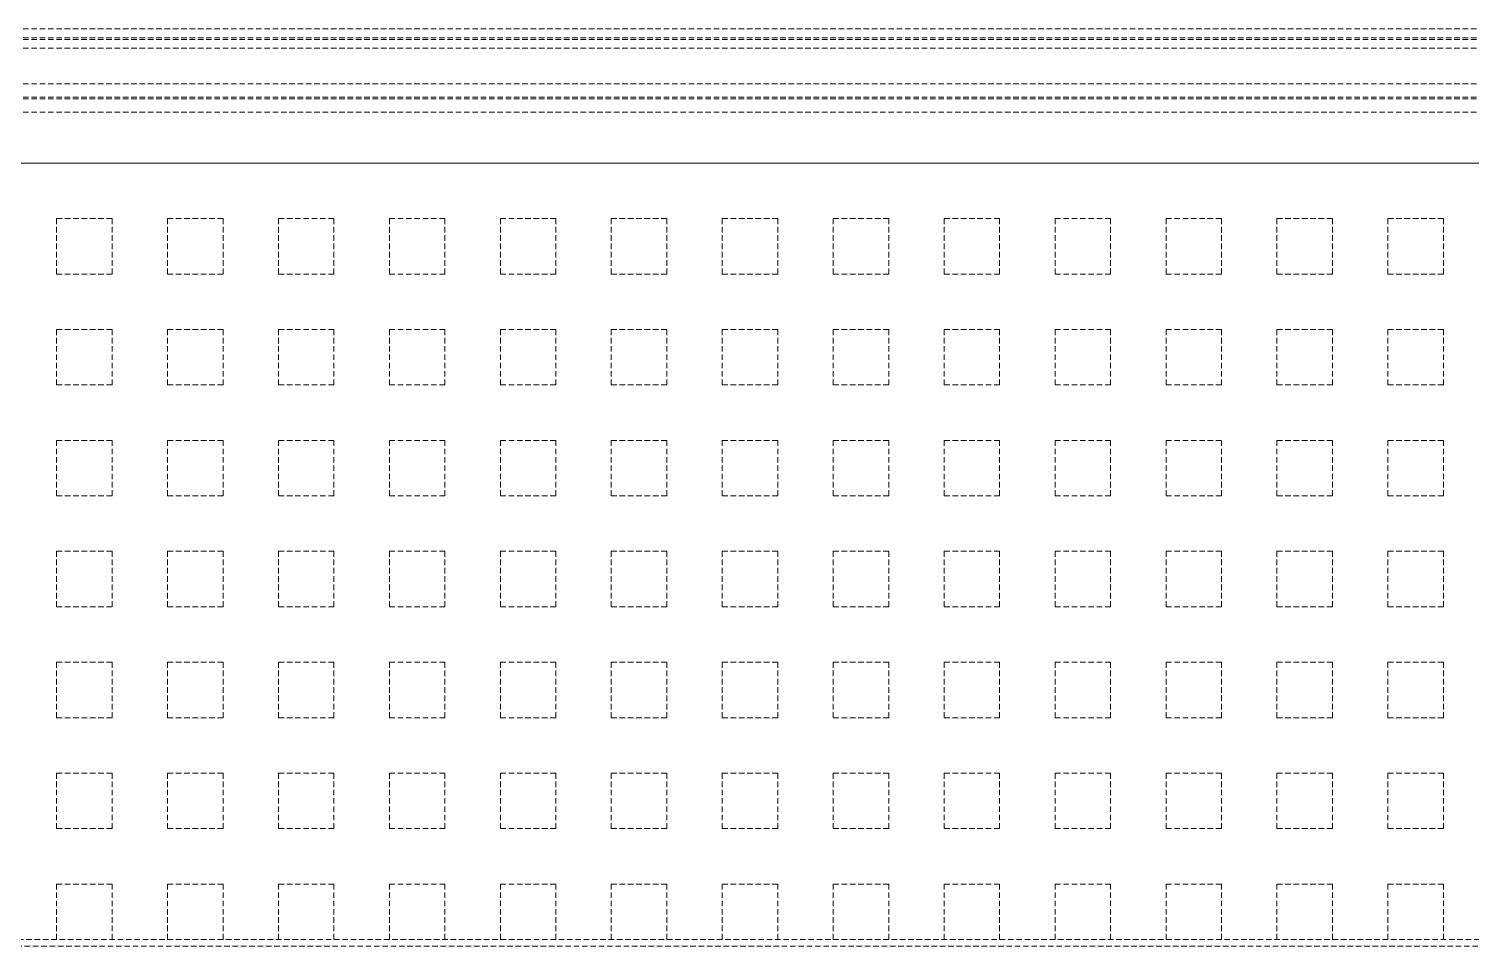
# Model space of a CAD drawing. Extents: x -1457 to 23780, y -2071 to 4205.
# Drawn here: x 4143.8 to 4208.8, y 284.7 to 326.1 of the extents above; entities that cross this region are included whole.
import ezdxf

# ---------------------------------------------------------------- set-up
doc = ezdxf.new("R2010")
doc.units = 0
doc.header["$MEASUREMENT"] = 0
doc.linetypes.add('HIDDEN', pattern=[0.375, 0.25, -0.125])
doc.layers.add('M-TEFRIS2-015', color=129, linetype='Continuous', lineweight=9)

msp = doc.modelspace()

# ---------------------------------------------------------------- linework, layer by layer
at = {"layer": 'M-TEFRIS2-015', "linetype": 'HIDDEN', "lineweight": 0}
for p, q in [((4254.364, 326.053), (4085.199, 326.053)), ((4254.364, 325.653), (4085.199, 325.653)), ((4254.364, 325.577), (4085.199, 325.577)), ((4254.364, 325.177), (4085.199, 325.177)), ((4254.364, 323.577), (4085.199, 323.577)), ((4254.364, 322.977), (4085.199, 322.977)), ((4254.364, 322.901), (4085.199, 322.901)), ((4254.364, 322.301), (4085.199, 322.301)), ((4025.505, 320), (4787.5, 320)), ((4787.5, 320), (4025.505, 320)), ((4145, 320), (4145, 320)), ((4147.5, 320), (4147.5, 320)), ((4150, 320), (4150, 320)), ((4152.5, 320), (4152.5, 320)), ((4155, 320), (4155, 320)), ((4157.5, 320), (4157.5, 320)), ((4160, 320), (4160, 320)), ((4162.5, 320), (4162.5, 320)), ((4165, 320), (4165, 320)), ((4167.5, 320), (4167.5, 320)), ((4170, 320), (4170, 320)), ((4172.5, 320), (4172.5, 320)), ((4175, 320), (4175, 320)), ((4177.5, 320), (4177.5, 320)), ((4180, 320), (4180, 320)), ((4182.5, 320), (4182.5, 320)), ((4185, 320), (4185, 320)), ((4187.5, 320), (4187.5, 320)), ((4190, 320), (4190, 320)), ((4192.5, 320), (4192.5, 320)), ((4195, 320), (4195, 320)), ((4197.5, 320), (4197.5, 320)), ((4200, 320), (4200, 320)), ((4202.5, 320), (4202.5, 320)), ((4205, 320), (4205, 320)), ((4207.5, 320), (4207.5, 320)), ((4145, 317.5), (4147.5, 317.5)), ((4145, 315), (4145, 317.5)), ((4147.5, 315), (4147.5, 317.5)), ((4150, 317.5), (4152.5, 317.5)), ((4150, 315), (4150, 317.5)), ((4152.5, 315), (4152.5, 317.5)), ((4155, 317.5), (4157.5, 317.5)), ((4155, 315), (4155, 317.5)), ((4157.5, 315), (4157.5, 317.5)), ((4160, 317.5), (4162.5, 317.5)), ((4160, 315), (4160, 317.5)), ((4162.5, 315), (4162.5, 317.5)), ((4165, 317.5), (4167.5, 317.5)), ((4165, 315), (4165, 317.5)), ((4167.5, 315), (4167.5, 317.5)), ((4170, 317.5), (4172.5, 317.5)), ((4170, 315), (4170, 317.5)), ((4172.5, 315), (4172.5, 317.5)), ((4175, 317.5), (4177.5, 317.5)), ((4175, 315), (4175, 317.5)), ((4177.5, 315), (4177.5, 317.5)), ((4180, 317.5), (4182.5, 317.5)), ((4180, 315), (4180, 317.5)), ((4182.5, 315), (4182.5, 317.5)), ((4185, 317.5), (4187.5, 317.5)), ((4185, 315), (4185, 317.5)), ((4187.5, 315), (4187.5, 317.5)), ((4190, 317.5), (4192.5, 317.5)), ((4190, 315), (4190, 317.5)), ((4192.5, 315), (4192.5, 317.5)), ((4195, 317.5), (4197.5, 317.5)), ((4195, 315), (4195, 317.5)), ((4197.5, 315), (4197.5, 317.5)), ((4200, 317.5), (4202.5, 317.5)), ((4200, 315), (4200, 317.5)), ((4202.5, 315), (4202.5, 317.5)), ((4205, 317.5), (4207.5, 317.5)), ((4205, 315), (4205, 317.5)), ((4207.5, 315), (4207.5, 317.5)), ((4145, 315), (4147.5, 315)), ((4150, 315), (4152.5, 315)), ((4155, 315), (4157.5, 315)), ((4160, 315), (4162.5, 315)), ((4165, 315), (4167.5, 315)), ((4170, 315), (4172.5, 315)), ((4175, 315), (4177.5, 315)), ((4180, 315), (4182.5, 315)), ((4185, 315), (4187.5, 315)), ((4190, 315), (4192.5, 315)), ((4195, 315), (4197.5, 315)), ((4200, 315), (4202.5, 315)), ((4205, 315), (4207.5, 315)), ((4145, 312.5), (4147.5, 312.5)), ((4145, 310), (4145, 312.5)), ((4147.5, 310), (4147.5, 312.5)), ((4150, 312.5), (4152.5, 312.5)), ((4150, 310), (4150, 312.5)), ((4152.5, 310), (4152.5, 312.5)), ((4155, 312.5), (4157.5, 312.5)), ((4155, 310), (4155, 312.5)), ((4157.5, 310), (4157.5, 312.5)), ((4160, 312.5), (4162.5, 312.5)), ((4160, 310), (4160, 312.5)), ((4162.5, 310), (4162.5, 312.5)), ((4165, 312.5), (4167.5, 312.5)), ((4165, 310), (4165, 312.5)), ((4167.5, 310), (4167.5, 312.5)), ((4170, 312.5), (4172.5, 312.5)), ((4170, 310), (4170, 312.5)), ((4172.5, 310), (4172.5, 312.5)), ((4175, 312.5), (4177.5, 312.5)), ((4175, 310), (4175, 312.5)), ((4177.5, 310), (4177.5, 312.5)), ((4180, 312.5), (4182.5, 312.5)), ((4180, 310), (4180, 312.5)), ((4182.5, 310), (4182.5, 312.5)), ((4185, 312.5), (4187.5, 312.5)), ((4185, 310), (4185, 312.5)), ((4187.5, 310), (4187.5, 312.5)), ((4190, 312.5), (4192.5, 312.5)), ((4190, 310), (4190, 312.5)), ((4192.5, 310), (4192.5, 312.5)), ((4195, 312.5), (4197.5, 312.5)), ((4195, 310), (4195, 312.5)), ((4197.5, 310), (4197.5, 312.5)), ((4200, 312.5), (4202.5, 312.5)), ((4200, 310), (4200, 312.5)), ((4202.5, 310), (4202.5, 312.5)), ((4205, 312.5), (4207.5, 312.5)), ((4205, 310), (4205, 312.5)), ((4207.5, 310), (4207.5, 312.5)), ((4145, 310), (4147.5, 310)), ((4150, 310), (4152.5, 310)), ((4155, 310), (4157.5, 310)), ((4160, 310), (4162.5, 310)), ((4165, 310), (4167.5, 310)), ((4170, 310), (4172.5, 310)), ((4175, 310), (4177.5, 310)), ((4180, 310), (4182.5, 310)), ((4185, 310), (4187.5, 310)), ((4190, 310), (4192.5, 310)), ((4195, 310), (4197.5, 310)), ((4200, 310), (4202.5, 310)), ((4205, 310), (4207.5, 310)), ((4145, 307.5), (4147.5, 307.5)), ((4145, 305), (4145, 307.5)), ((4147.5, 305), (4147.5, 307.5)), ((4150, 307.5), (4152.5, 307.5)), ((4150, 305), (4150, 307.5)), ((4152.5, 305), (4152.5, 307.5)), ((4155, 307.5), (4157.5, 307.5)), ((4155, 305), (4155, 307.5)), ((4157.5, 305), (4157.5, 307.5)), ((4160, 307.5), (4162.5, 307.5)), ((4160, 305), (4160, 307.5)), ((4162.5, 305), (4162.5, 307.5)), ((4165, 307.5), (4167.5, 307.5)), ((4165, 305), (4165, 307.5)), ((4167.5, 305), (4167.5, 307.5)), ((4170, 307.5), (4172.5, 307.5)), ((4170, 305), (4170, 307.5)), ((4172.5, 305), (4172.5, 307.5)), ((4175, 307.5), (4177.5, 307.5)), ((4175, 305), (4175, 307.5)), ((4177.5, 305), (4177.5, 307.5)), ((4180, 307.5), (4182.5, 307.5)), ((4180, 305), (4180, 307.5)), ((4182.5, 305), (4182.5, 307.5)), ((4185, 307.5), (4187.5, 307.5)), ((4185, 305), (4185, 307.5)), ((4187.5, 305), (4187.5, 307.5)), ((4190, 307.5), (4192.5, 307.5)), ((4190, 305), (4190, 307.5)), ((4192.5, 305), (4192.5, 307.5)), ((4195, 307.5), (4197.5, 307.5)), ((4195, 305), (4195, 307.5)), ((4197.5, 305), (4197.5, 307.5)), ((4200, 307.5), (4202.5, 307.5)), ((4200, 305), (4200, 307.5)), ((4202.5, 305), (4202.5, 307.5)), ((4205, 307.5), (4207.5, 307.5)), ((4205, 305), (4205, 307.5)), ((4207.5, 305), (4207.5, 307.5)), ((4145, 305), (4147.5, 305)), ((4150, 305), (4152.5, 305)), ((4155, 305), (4157.5, 305)), ((4160, 305), (4162.5, 305)), ((4165, 305), (4167.5, 305)), ((4170, 305), (4172.5, 305)), ((4175, 305), (4177.5, 305)), ((4180, 305), (4182.5, 305)), ((4185, 305), (4187.5, 305)), ((4190, 305), (4192.5, 305)), ((4195, 305), (4197.5, 305)), ((4200, 305), (4202.5, 305)), ((4205, 305), (4207.5, 305)), ((4145, 302.5), (4147.5, 302.5)), ((4145, 300), (4145, 302.5)), ((4147.5, 300), (4147.5, 302.5)), ((4150, 302.5), (4152.5, 302.5)), ((4150, 300), (4150, 302.5)), ((4152.5, 300), (4152.5, 302.5)), ((4155, 302.5), (4157.5, 302.5)), ((4155, 300), (4155, 302.5)), ((4157.5, 300), (4157.5, 302.5)), ((4160, 302.5), (4162.5, 302.5)), ((4160, 300), (4160, 302.5)), ((4162.5, 300), (4162.5, 302.5)), ((4165, 302.5), (4167.5, 302.5)), ((4165, 300), (4165, 302.5)), ((4167.5, 300), (4167.5, 302.5)), ((4170, 302.5), (4172.5, 302.5)), ((4170, 300), (4170, 302.5)), ((4172.5, 300), (4172.5, 302.5)), ((4175, 302.5), (4177.5, 302.5)), ((4175, 300), (4175, 302.5)), ((4177.5, 300), (4177.5, 302.5)), ((4180, 302.5), (4182.5, 302.5)), ((4180, 300), (4180, 302.5)), ((4182.5, 300), (4182.5, 302.5)), ((4185, 302.5), (4187.5, 302.5)), ((4185, 300), (4185, 302.5)), ((4187.5, 300), (4187.5, 302.5)), ((4190, 302.5), (4192.5, 302.5)), ((4190, 300), (4190, 302.5)), ((4192.5, 300), (4192.5, 302.5)), ((4195, 302.5), (4197.5, 302.5)), ((4195, 300), (4195, 302.5)), ((4197.5, 300), (4197.5, 302.5)), ((4200, 302.5), (4202.5, 302.5)), ((4200, 300), (4200, 302.5)), ((4202.5, 300), (4202.5, 302.5)), ((4205, 302.5), (4207.5, 302.5)), ((4205, 300), (4205, 302.5)), ((4207.5, 300), (4207.5, 302.5)), ((4145, 300), (4147.5, 300)), ((4150, 300), (4152.5, 300)), ((4155, 300), (4157.5, 300)), ((4160, 300), (4162.5, 300)), ((4165, 300), (4167.5, 300)), ((4170, 300), (4172.5, 300)), ((4175, 300), (4177.5, 300)), ((4180, 300), (4182.5, 300)), ((4185, 300), (4187.5, 300)), ((4190, 300), (4192.5, 300)), ((4195, 300), (4197.5, 300)), ((4200, 300), (4202.5, 300)), ((4205, 300), (4207.5, 300)), ((4145, 297.5), (4147.5, 297.5)), ((4145, 295), (4145, 297.5)), ((4147.5, 295), (4147.5, 297.5)), ((4150, 297.5), (4152.5, 297.5)), ((4150, 295), (4150, 297.5)), ((4152.5, 295), (4152.5, 297.5)), ((4155, 297.5), (4157.5, 297.5)), ((4155, 295), (4155, 297.5)), ((4157.5, 295), (4157.5, 297.5)), ((4160, 297.5), (4162.5, 297.5)), ((4160, 295), (4160, 297.5)), ((4162.5, 295), (4162.5, 297.5)), ((4165, 297.5), (4167.5, 297.5)), ((4165, 295), (4165, 297.5)), ((4167.5, 295), (4167.5, 297.5)), ((4170, 297.5), (4172.5, 297.5)), ((4170, 295), (4170, 297.5)), ((4172.5, 295), (4172.5, 297.5)), ((4175, 297.5), (4177.5, 297.5)), ((4175, 295), (4175, 297.5)), ((4177.5, 295), (4177.5, 297.5)), ((4180, 297.5), (4182.5, 297.5)), ((4180, 295), (4180, 297.5)), ((4182.5, 295), (4182.5, 297.5)), ((4185, 297.5), (4187.5, 297.5)), ((4185, 295), (4185, 297.5)), ((4187.5, 295), (4187.5, 297.5)), ((4190, 297.5), (4192.5, 297.5)), ((4190, 295), (4190, 297.5)), ((4192.5, 295), (4192.5, 297.5)), ((4195, 297.5), (4197.5, 297.5)), ((4195, 295), (4195, 297.5)), ((4197.5, 295), (4197.5, 297.5)), ((4200, 297.5), (4202.5, 297.5)), ((4200, 295), (4200, 297.5)), ((4202.5, 295), (4202.5, 297.5)), ((4205, 297.5), (4207.5, 297.5)), ((4205, 295), (4205, 297.5)), ((4207.5, 295), (4207.5, 297.5)), ((4145, 295), (4147.5, 295)), ((4150, 295), (4152.5, 295)), ((4155, 295), (4157.5, 295)), ((4160, 295), (4162.5, 295)), ((4165, 295), (4167.5, 295)), ((4170, 295), (4172.5, 295)), ((4175, 295), (4177.5, 295)), ((4180, 295), (4182.5, 295)), ((4185, 295), (4187.5, 295)), ((4190, 295), (4192.5, 295)), ((4195, 295), (4197.5, 295)), ((4200, 295), (4202.5, 295)), ((4205, 295), (4207.5, 295)), ((4145, 292.5), (4147.5, 292.5)), ((4145, 290), (4145, 292.5)), ((4147.5, 290), (4147.5, 292.5)), ((4150, 292.5), (4152.5, 292.5)), ((4150, 290), (4150, 292.5)), ((4152.5, 290), (4152.5, 292.5)), ((4155, 292.5), (4157.5, 292.5)), ((4155, 290), (4155, 292.5)), ((4157.5, 290), (4157.5, 292.5)), ((4160, 292.5), (4162.5, 292.5)), ((4160, 290), (4160, 292.5)), ((4162.5, 290), (4162.5, 292.5)), ((4165, 292.5), (4167.5, 292.5)), ((4165, 290), (4165, 292.5)), ((4167.5, 290), (4167.5, 292.5)), ((4170, 292.5), (4172.5, 292.5)), ((4170, 290), (4170, 292.5)), ((4172.5, 290), (4172.5, 292.5)), ((4175, 292.5), (4177.5, 292.5)), ((4175, 290), (4175, 292.5)), ((4177.5, 290), (4177.5, 292.5)), ((4180, 292.5), (4182.5, 292.5)), ((4180, 290), (4180, 292.5)), ((4182.5, 290), (4182.5, 292.5)), ((4185, 292.5), (4187.5, 292.5)), ((4185, 290), (4185, 292.5)), ((4187.5, 290), (4187.5, 292.5)), ((4190, 292.5), (4192.5, 292.5)), ((4190, 290), (4190, 292.5)), ((4192.5, 290), (4192.5, 292.5)), ((4195, 292.5), (4197.5, 292.5)), ((4195, 290), (4195, 292.5)), ((4197.5, 290), (4197.5, 292.5)), ((4200, 292.5), (4202.5, 292.5)), ((4200, 290), (4200, 292.5)), ((4202.5, 290), (4202.5, 292.5)), ((4205, 292.5), (4207.5, 292.5)), ((4205, 290), (4205, 292.5)), ((4207.5, 290), (4207.5, 292.5)), ((4145, 290), (4147.5, 290)), ((4150, 290), (4152.5, 290)), ((4155, 290), (4157.5, 290)), ((4160, 290), (4162.5, 290)), ((4165, 290), (4167.5, 290)), ((4170, 290), (4172.5, 290)), ((4175, 290), (4177.5, 290)), ((4180, 290), (4182.5, 290)), ((4185, 290), (4187.5, 290)), ((4190, 290), (4192.5, 290)), ((4195, 290), (4197.5, 290)), ((4200, 290), (4202.5, 290)), ((4205, 290), (4207.5, 290)), ((4145, 287.5), (4147.5, 287.5)), ((4145, 285), (4145, 287.5)), ((4147.5, 285), (4147.5, 287.5)), ((4150, 287.5), (4152.5, 287.5)), ((4150, 285), (4150, 287.5)), ((4152.5, 285), (4152.5, 287.5)), ((4155, 287.5), (4157.5, 287.5)), ((4155, 285), (4155, 287.5)), ((4157.5, 285), (4157.5, 287.5)), ((4160, 287.5), (4162.5, 287.5)), ((4160, 285), (4160, 287.5)), ((4162.5, 285), (4162.5, 287.5)), ((4165, 287.5), (4167.5, 287.5)), ((4165, 285), (4165, 287.5)), ((4167.5, 285), (4167.5, 287.5)), ((4170, 287.5), (4172.5, 287.5)), ((4170, 285), (4170, 287.5)), ((4172.5, 285), (4172.5, 287.5)), ((4175, 287.5), (4177.5, 287.5)), ((4175, 285), (4175, 287.5)), ((4177.5, 285), (4177.5, 287.5)), ((4180, 287.5), (4182.5, 287.5)), ((4180, 285), (4180, 287.5)), ((4182.5, 285), (4182.5, 287.5)), ((4185, 287.5), (4187.5, 287.5)), ((4185, 285), (4185, 287.5)), ((4187.5, 285), (4187.5, 287.5)), ((4190, 287.5), (4192.5, 287.5)), ((4190, 285), (4190, 287.5)), ((4192.5, 285), (4192.5, 287.5)), ((4195, 287.5), (4197.5, 287.5)), ((4195, 285), (4195, 287.5)), ((4197.5, 285), (4197.5, 287.5)), ((4200, 287.5), (4202.5, 287.5)), ((4200, 285), (4200, 287.5)), ((4202.5, 285), (4202.5, 287.5)), ((4205, 287.5), (4207.5, 287.5)), ((4205, 285), (4205, 287.5)), ((4207.5, 285), (4207.5, 287.5)), ((1719.557, 284.7), (4822.793, 284.7)), ((4025.505, 285), (4822.5, 285))]:
    msp.add_line(p, q, dxfattribs=at)

doc.saveas('drawing.dxf')
